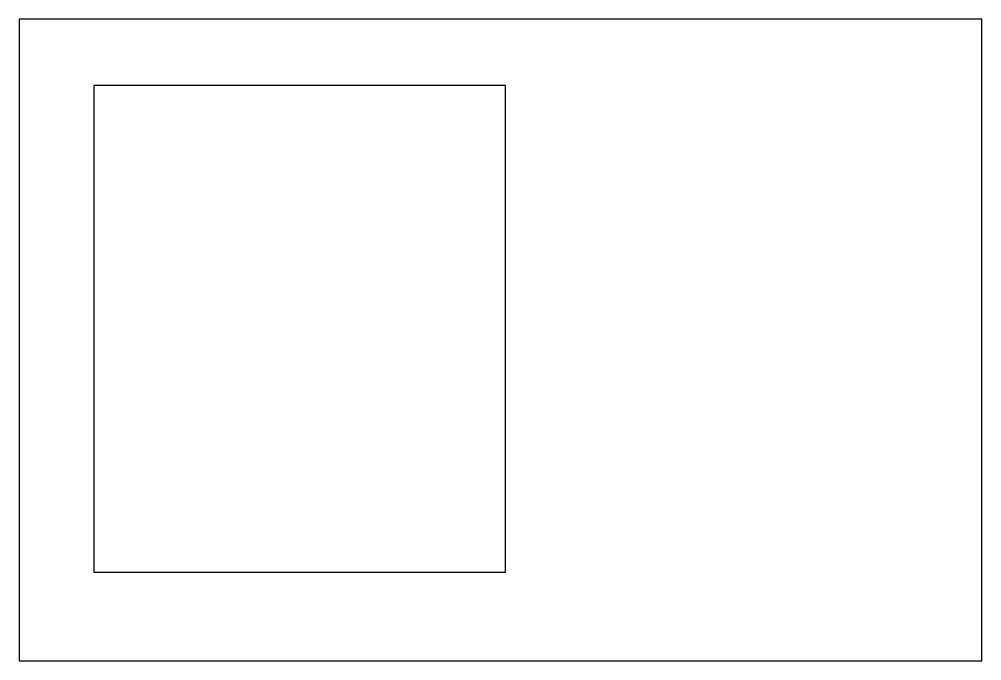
# Model space of a CAD drawing. Header units: millimetres. Extents: x 0 to 300, y 0 to 200.
import ezdxf

# ---------------------------------------------------------------- set-up
doc = ezdxf.new("R2010")
doc.units = ezdxf.units.MM
doc.layers.add('CUT_TEST', color=12, linetype='Continuous', true_color=0xc80000)
doc.layers.add('STOCK', color=192, linetype='Continuous', true_color=0x7d26cd)

msp = doc.modelspace()

# ---------------------------------------------------------------- linework, layer by layer
at = {"layer": 'CUT_TEST'}
msp.add_lwpolyline([(23.26, 27.59), (151.6, 27.59), (151.6, 179.36), (23.26, 179.36)], close=True, dxfattribs=at)
at = {"layer": 'STOCK'}
msp.add_lwpolyline([(0, 0), (300, 0), (300, 200), (0, 200)], close=True, dxfattribs=at)

doc.saveas('drawing.dxf')
